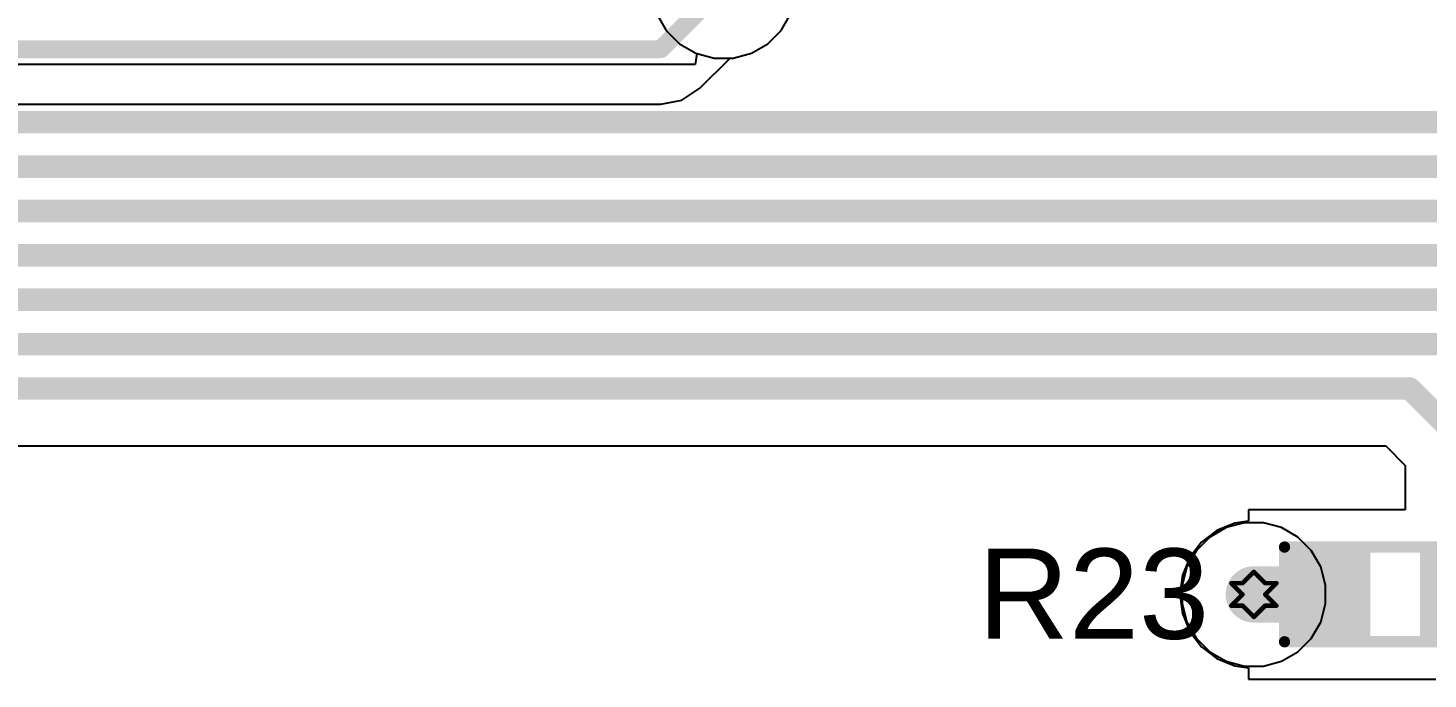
# Model space of a CAD drawing. Header units: inches. Extents: x -3 to 5437, y -3 to 5435.
# Drawn here: x 158.05 to 173.81, y 61.53 to 68.86 of the extents above; entities that cross this region are included whole.
import ezdxf

# ---------------------------------------------------------------- set-up
doc = ezdxf.new("R2010")
doc.units = ezdxf.units.IN
for name, color, linetype in [('Bottom Layer', 5, 'Continuous'), ('Bottom Solder', 6, 'Continuous'), ('Drill Drawing', 1, 'Continuous'), ('GND', 16, 'Continuous'), ('PWR', 76, 'Continuous'), ('Top Layer', 1, 'Continuous'), ('Top Overlay', 2, 'Continuous'), ('Top Paste', 8, 'Continuous'), ('Top Solder', 216, 'Continuous'), ('Via Holes', 16, 'Continuous')]:
    doc.layers.add(name, color=color, linetype=linetype)
doc.styles.add('Arial', font='', dxfattribs={"height": 0.2})
doc.styles.get('Arial').set_extended_font_data('Arial')

# ---------------------------------------------------------------- blocks, each defined once
blk = doc.blocks.new('RES_0603_439')
at = {"layer": 'Top Layer'}
for points in [[(-0.381, 0.4445), (-0.381, -0.4445), (-1.143, -0.4445), (-1.143, 0.4445)], [(1.143, 0.4445), (1.143, -0.4445), (0.381, -0.4445), (0.381, 0.4445)]]:
    blk.add_hatch(color=1, dxfattribs=at).paths.add_polyline_path(points)
at = {"layer": 'Top Paste'}
for points in [[(-0.381, 0.4445), (-0.381, -0.4445), (-1.143, -0.4445), (-1.143, 0.4445)], [(1.143, 0.4445), (1.143, -0.4445), (0.381, -0.4445), (0.381, 0.4445)]]:
    blk.add_hatch(color=8, dxfattribs=at).paths.add_polyline_path(points)
at = {"layer": 'Top Solder'}
for points in [[(-0.2794, 0.5461), (-0.2794, -0.5461), (-1.2446, -0.5461), (-1.2446, 0.5461)], [(1.2446, 0.5461), (1.2446, -0.5461), (0.2794, -0.5461), (0.2794, 0.5461)]]:
    blk.add_hatch(color=216, dxfattribs=at).paths.add_polyline_path(points)
at = {"layer": 'Top Overlay'}
for points in [[(1.2446, 0.5334, 0.127, 0.127, 0), (-1.2446, 0.5334, 0.127, 0.127, 0)], [(-1.2446, 0.5334, 0.127, 0.127, 0), (-1.2446, -0.5334, 0.127, 0.127, 0)], [(1.2446, 0.5334, 0.127, 0.127, 0), (1.2446, -0.5334, 0.127, 0.127, 0)], [(1.2446, -0.5334, 0.127, 0.127, 0), (-1.2446, -0.5334, 0.127, 0.127, 0)]]:
    blk.add_lwpolyline(points, format="xyseb", dxfattribs=at)
for points in [[(-1.27635, 0.5334, 0.0635, 0.0635, 1), (-1.21285, 0.5334, 0.0635, 0.0635, 1)], [(-1.27635, 0.5334, 0.0635, 0.0635, 1), (-1.21285, 0.5334, 0.0635, 0.0635, 1)], [(1.21285, 0.5334, 0.0635, 0.0635, 1), (1.27635, 0.5334, 0.0635, 0.0635, 1)], [(1.21285, 0.5334, 0.0635, 0.0635, 1), (1.27635, 0.5334, 0.0635, 0.0635, 1)], [(-1.27635, -0.5334, 0.0635, 0.0635, 1), (-1.21285, -0.5334, 0.0635, 0.0635, 1)], [(-1.27635, -0.5334, 0.0635, 0.0635, 1), (-1.21285, -0.5334, 0.0635, 0.0635, 1)], [(1.21285, -0.5334, 0.0635, 0.0635, 1), (1.27635, -0.5334, 0.0635, 0.0635, 1)], [(1.21285, -0.5334, 0.0635, 0.0635, 1), (1.27635, -0.5334, 0.0635, 0.0635, 1)]]:
    blk.add_lwpolyline(points, format="xyseb", close=True, dxfattribs=at)

msp = doc.modelspace()

# ---------------------------------------------------------------- hatches: boundary and pattern name
at = {"layer": 'Bottom Layer'}
h = msp.add_hatch(color=5, dxfattribs=at)
edge = h.paths.add_edge_path()
edge.add_arc((171.852, 62.478), 0.3, 0, 360)
at = {"layer": 'Bottom Solder'}
h = msp.add_hatch(color=6, dxfattribs=at)
edge = h.paths.add_edge_path()
edge.add_arc((171.852, 62.478), 0.15, 0, 360)
at = {"layer": 'GND'}
h = msp.add_hatch(color=16, dxfattribs=at)
edge = h.paths.add_edge_path()
edge.add_arc((171.852, 62.478), 0.3, 0, 360)
at = {"layer": 'PWR'}
h = msp.add_hatch(color=76, dxfattribs=at)
edge = h.paths.add_edge_path()
edge.add_arc((171.852, 62.478), 0.3, 0, 360)
at = {"layer": 'Top Layer'}
h = msp.add_hatch(color=1, dxfattribs=at)
edge = h.paths.add_edge_path()
edge.add_arc((171.852, 62.478), 0.3, 0, 360)
at = {"layer": 'Top Solder'}
h = msp.add_hatch(color=216, dxfattribs=at)
edge = h.paths.add_edge_path()
edge.add_arc((171.852, 62.478), 0.15, 0, 360)
at = {"layer": 'Via Holes'}
h = msp.add_hatch(color=7, dxfattribs=at)
edge = h.paths.add_edge_path()
edge.add_arc((171.852, 62.478), 0.15, 0, 360)

# ---------------------------------------------------------------- linework, layer by layer
at = {"layer": 'Bottom Layer'}
for p, q in [((165.132, 69.015), (165.239, 68.831)), ((166.532, 68.831), (166.638, 69.015)), ((165.239, 68.831), (165.389, 68.68)), ((166.381, 68.68), (166.532, 68.831)), ((165.389, 68.68), (165.573, 68.574)), ((165.573, 68.574), (165.779, 68.519)), ((165.991, 68.519), (166.197, 68.574)), ((166.197, 68.574), (166.381, 68.68)), ((165.779, 68.519), (165.991, 68.519)), ((171.541, 63.231), (171.356, 63.124)), ((171.746, 63.286), (171.541, 63.231)), ((171.959, 63.286), (171.746, 63.286)), ((172.164, 63.231), (171.959, 63.286)), ((172.349, 63.124), (172.164, 63.231)), ((171.356, 63.124), (171.206, 62.974)), ((172.499, 62.974), (172.349, 63.124)), ((171.206, 62.974), (171.099, 62.79)), ((172.605, 62.79), (172.499, 62.974)), ((171.099, 62.79), (171.044, 62.584)), ((172.66, 62.584), (172.605, 62.79)), ((171.044, 62.584), (171.044, 62.371)), ((172.66, 62.371), (172.66, 62.584)), ((171.044, 62.371), (171.099, 62.166)), ((172.605, 62.166), (172.66, 62.371)), ((171.099, 62.166), (171.206, 61.982)), ((172.499, 61.982), (172.605, 62.166)), ((171.206, 61.982), (171.356, 61.831)), ((172.349, 61.831), (172.499, 61.982)), ((171.356, 61.831), (171.541, 61.725)), ((172.164, 61.725), (172.349, 61.831)), ((171.541, 61.725), (171.746, 61.67)), ((171.746, 61.67), (171.959, 61.67)), ((171.959, 61.67), (172.164, 61.725))]:
    msp.add_line(p, q, dxfattribs=at)
at = {"layer": 'Drill Drawing'}
for points in [[(171.725, 62.605, 0.0508, 0.0508, 0), (171.852, 62.732, 0.0508, 0.0508, 0)], [(171.852, 62.732, 0.0508, 0.0508, 0), (171.979, 62.605, 0.0508, 0.0508, 0)], [(171.598, 62.605, 0.0508, 0.0508, 0), (171.725, 62.478, 0.0508, 0.0508, 0)], [(171.598, 62.605, 0.0508, 0.0508, 0), (171.725, 62.605, 0.0508, 0.0508, 0)], [(171.979, 62.605, 0.0508, 0.0508, 0), (172.106, 62.605, 0.0508, 0.0508, 0)], [(171.979, 62.478, 0.0508, 0.0508, 0), (172.106, 62.605, 0.0508, 0.0508, 0)], [(171.598, 62.351, 0.0508, 0.0508, 0), (171.725, 62.478, 0.0508, 0.0508, 0)], [(171.979, 62.478, 0.0508, 0.0508, 0), (172.106, 62.351, 0.0508, 0.0508, 0)], [(171.598, 62.351, 0.0508, 0.0508, 0), (171.725, 62.351, 0.0508, 0.0508, 0)], [(171.725, 62.351, 0.0508, 0.0508, 0), (171.852, 62.224, 0.0508, 0.0508, 0)], [(171.852, 62.224, 0.0508, 0.0508, 0), (171.979, 62.351, 0.0508, 0.0508, 0)], [(171.979, 62.351, 0.0508, 0.0508, 0), (172.106, 62.351, 0.0508, 0.0508, 0)]]:
    msp.add_lwpolyline(points, format="xyseb", dxfattribs=at)
for points in [[(171.84, 62.732, 0.0254, 0.0254, 1), (171.865, 62.732, 0.0254, 0.0254, 1)], [(171.84, 62.732, 0.0254, 0.0254, 1), (171.865, 62.732, 0.0254, 0.0254, 1)], [(171.586, 62.605, 0.0254, 0.0254, 1), (171.611, 62.605, 0.0254, 0.0254, 1)], [(171.586, 62.605, 0.0254, 0.0254, 1), (171.611, 62.605, 0.0254, 0.0254, 1)], [(171.713, 62.605, 0.0254, 0.0254, 1), (171.738, 62.605, 0.0254, 0.0254, 1)], [(171.713, 62.605, 0.0254, 0.0254, 1), (171.738, 62.605, 0.0254, 0.0254, 1)], [(171.967, 62.605, 0.0254, 0.0254, 1), (171.992, 62.605, 0.0254, 0.0254, 1)], [(171.967, 62.605, 0.0254, 0.0254, 1), (171.992, 62.605, 0.0254, 0.0254, 1)], [(172.094, 62.605, 0.0254, 0.0254, 1), (172.119, 62.605, 0.0254, 0.0254, 1)], [(172.094, 62.605, 0.0254, 0.0254, 1), (172.119, 62.605, 0.0254, 0.0254, 1)], [(171.713, 62.478, 0.0254, 0.0254, 1), (171.738, 62.478, 0.0254, 0.0254, 1)], [(171.713, 62.478, 0.0254, 0.0254, 1), (171.738, 62.478, 0.0254, 0.0254, 1)], [(171.967, 62.478, 0.0254, 0.0254, 1), (171.992, 62.478, 0.0254, 0.0254, 1)], [(171.967, 62.478, 0.0254, 0.0254, 1), (171.992, 62.478, 0.0254, 0.0254, 1)], [(171.586, 62.351, 0.0254, 0.0254, 1), (171.611, 62.351, 0.0254, 0.0254, 1)], [(171.586, 62.351, 0.0254, 0.0254, 1), (171.611, 62.351, 0.0254, 0.0254, 1)], [(171.713, 62.351, 0.0254, 0.0254, 1), (171.738, 62.351, 0.0254, 0.0254, 1)], [(171.713, 62.351, 0.0254, 0.0254, 1), (171.738, 62.351, 0.0254, 0.0254, 1)], [(171.84, 62.224, 0.0254, 0.0254, 1), (171.865, 62.224, 0.0254, 0.0254, 1)], [(171.84, 62.224, 0.0254, 0.0254, 1), (171.865, 62.224, 0.0254, 0.0254, 1)], [(171.967, 62.351, 0.0254, 0.0254, 1), (171.992, 62.351, 0.0254, 0.0254, 1)], [(171.967, 62.351, 0.0254, 0.0254, 1), (171.992, 62.351, 0.0254, 0.0254, 1)], [(172.094, 62.351, 0.0254, 0.0254, 1), (172.119, 62.351, 0.0254, 0.0254, 1)], [(172.094, 62.351, 0.0254, 0.0254, 1), (172.119, 62.351, 0.0254, 0.0254, 1)]]:
    msp.add_lwpolyline(points, format="xyseb", close=True, dxfattribs=at)
at = {"layer": 'GND'}
for p, q in [((166.532, 68.831), (166.638, 69.015)), ((166.381, 68.68), (166.532, 68.831)), ((165.991, 68.519), (166.197, 68.574)), ((166.197, 68.574), (166.381, 68.68)), ((165.617, 68.18), (165.956, 68.519)), ((165.956, 68.519), (165.991, 68.519)), ((165.415, 68.045), (165.617, 68.18)), ((144.942, 67.998), (165.177, 67.998)), ((165.177, 67.998), (165.415, 68.045)), ((171.541, 63.231), (171.356, 63.124)), ((171.746, 63.286), (171.541, 63.231)), ((171.959, 63.286), (171.746, 63.286)), ((172.164, 63.231), (171.959, 63.286)), ((172.349, 63.124), (172.164, 63.231)), ((171.356, 63.124), (171.206, 62.974)), ((172.499, 62.974), (172.349, 63.124)), ((171.206, 62.974), (171.099, 62.79)), ((172.605, 62.79), (172.499, 62.974)), ((171.099, 62.79), (171.044, 62.584)), ((172.66, 62.584), (172.605, 62.79)), ((171.044, 62.584), (171.044, 62.371)), ((172.66, 62.371), (172.66, 62.584)), ((171.044, 62.371), (171.099, 62.166)), ((172.605, 62.166), (172.66, 62.371)), ((171.099, 62.166), (171.206, 61.982)), ((172.499, 61.982), (172.605, 62.166)), ((171.206, 61.982), (171.356, 61.831)), ((172.349, 61.831), (172.499, 61.982)), ((171.356, 61.831), (171.541, 61.725)), ((172.164, 61.725), (172.349, 61.831)), ((171.541, 61.725), (171.746, 61.67)), ((171.746, 61.67), (171.959, 61.67)), ((171.959, 61.67), (172.164, 61.725))]:
    msp.add_line(p, q, dxfattribs=at)
for points in [[(165.177, 68.619, 0.203, 0.203, 0), (165.885, 69.327, 0.203, 0.203, 0)], [(144.942, 68.619, 0.203, 0.203, 0), (165.177, 68.619, 0.203, 0.203, 0)]]:
    msp.add_lwpolyline(points, format="xyseb", dxfattribs=at)
msp.add_lwpolyline([(165.127, 68.619, 0.102, 0.102, 1), (165.228, 68.619, 0.102, 0.102, 1)], format="xyseb", close=True, dxfattribs=at)
msp.add_lwpolyline([(165.127, 68.619, 0.102, 0.102, 1), (165.228, 68.619, 0.102, 0.102, 1)], format="xyseb", close=True, dxfattribs=at)
at = {"layer": 'PWR'}
for p, q in [((165.132, 69.015), (165.239, 68.831)), ((166.532, 68.831), (166.638, 69.015)), ((165.239, 68.831), (165.389, 68.68)), ((166.381, 68.68), (166.532, 68.831)), ((165.389, 68.68), (165.573, 68.574)), ((165.573, 68.574), (165.779, 68.519)), ((165.991, 68.519), (166.197, 68.574)), ((166.197, 68.574), (166.381, 68.68)), ((165.779, 68.519), (165.991, 68.519))]:
    msp.add_line(p, q, dxfattribs=at)
at = {"layer": 'Top Layer'}
for p, q in [((165.132, 69.015), (165.239, 68.831)), ((165.239, 68.831), (165.389, 68.68)), ((165.389, 68.68), (165.573, 68.574)), ((165.582, 68.572), (165.565, 68.445)), ((165.573, 68.574), (165.582, 68.572)), ((165.565, 68.445), (120.122, 68.445)), ((123.321, 64.15), (173.337, 64.15)), ((173.337, 64.15), (173.557, 63.929)), ((173.557, 63.929), (173.557, 63.43)), ((173.557, 63.43), (171.791, 63.43)), ((171.791, 63.43), (171.791, 63.302)), ((171.436, 63.199), (171.264, 63.066)), ((171.637, 63.282), (171.436, 63.199)), ((171.791, 63.302), (171.637, 63.282)), ((171.264, 63.066), (171.131, 62.894)), ((171.131, 62.894), (171.048, 62.693)), ((171.048, 62.693), (171.02, 62.478)), ((171.02, 62.478), (171.048, 62.262)), ((171.048, 62.262), (171.131, 62.061)), ((171.131, 62.061), (171.264, 61.889)), ((171.264, 61.889), (171.436, 61.757)), ((171.436, 61.757), (171.637, 61.673)), ((171.637, 61.673), (171.791, 61.653)), ((171.791, 61.653), (171.791, 61.525)), ((171.791, 61.525), (173.9, 61.525))]:
    msp.add_line(p, q, dxfattribs=at)
for points in [[(120.122, 67.797, 0.254, 0.254, 0), (177.799, 67.797, 0.254, 0.254, 0)], [(124.774, 67.297, 0.254, 0.254, 0), (178.019, 67.297, 0.254, 0.254, 0)], [(125.155, 66.797, 0.254, 0.254, 0), (178.084, 66.797, 0.254, 0.254, 0)], [(124.785, 66.297, 0.254, 0.254, 0), (177.902, 66.297, 0.254, 0.254, 0)], [(122.869, 65.797, 0.254, 0.254, 0), (177.719, 65.797, 0.254, 0.254, 0)], [(124.012, 65.297, 0.254, 0.254, 0), (177.537, 65.297, 0.254, 0.254, 0)], [(123.053, 64.797, 0.254, 0.254, 0), (173.605, 64.797, 0.254, 0.254, 0)], [(173.605, 64.797, 0.254, 0.254, 0), (174.204, 64.198, 0.254, 0.254, 0)], [(171.852, 62.478, 0.635, 0.635, 0), (172.68, 62.478, 0.635, 0.635, 0)], [(172.68, 62.478, 0.508, 0.508, 0), (172.753, 62.478, 0.508, 0.508, 0)]]:
    msp.add_lwpolyline(points, format="xyseb", dxfattribs=at)
for points in [[(173.541, 64.797, 0.127, 0.127, 1), (173.668, 64.797, 0.127, 0.127, 1)], [(173.541, 64.797, 0.127, 0.127, 1), (173.668, 64.797, 0.127, 0.127, 1)], [(171.694, 62.478, 0.318, 0.318, 1), (172.011, 62.478, 0.318, 0.318, 1)], [(172.522, 62.478, 0.318, 0.318, 1), (172.839, 62.478, 0.318, 0.318, 1)], [(172.553, 62.478, 0.254, 0.254, 1), (172.807, 62.478, 0.254, 0.254, 1)], [(172.626, 62.478, 0.254, 0.254, 1), (172.88, 62.478, 0.254, 0.254, 1)]]:
    msp.add_lwpolyline(points, format="xyseb", close=True, dxfattribs=at)

# ---------------------------------------------------------------- block references
at = {"rotation": 180}
msp.add_blockref('RES_0603_439', (173.442, 62.478), dxfattribs=at)

# ---------------------------------------------------------------- texts
at = {"layer": 'Top Overlay', "style": 'Arial'}
msp.add_text('R23', height=1.016, dxfattribs=at).set_placement((168.746, 61.978))

doc.saveas('drawing.dxf')
